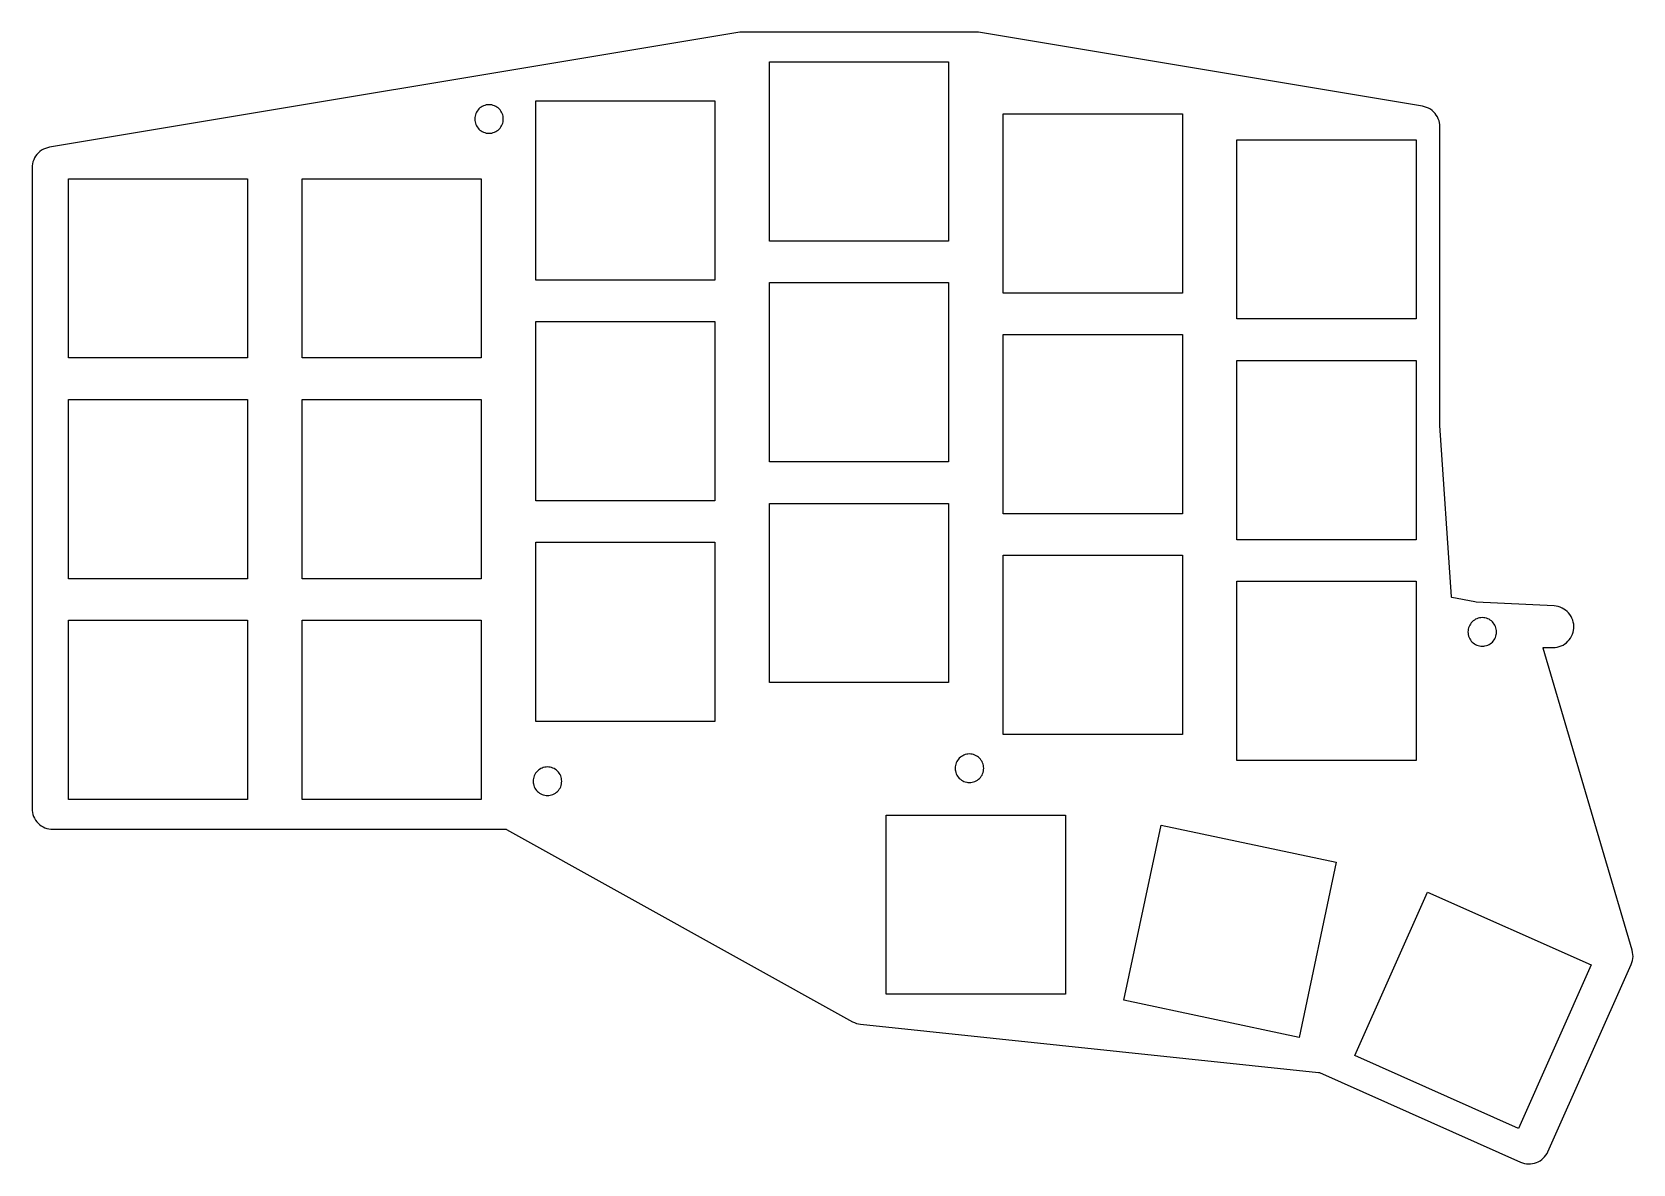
# Model space of a CAD drawing. Header units: millimetres. Extents: x -10 to 114, y -35 to 52.
import ezdxf

# ---------------------------------------------------------------- set-up
doc = ezdxf.new("R2010")
doc.units = ezdxf.units.MM

msp = doc.modelspace()

# ---------------------------------------------------------------- linework, layer by layer
for points in [[(-9.7, -7.6), (-9.69, -7.76), (-9.67, -7.91), (-9.63, -8.06), (-9.58, -8.21), (-9.51, -8.35), (-9.43, -8.49), (-9.34, -8.62), (-9.23, -8.73), (-9.12, -8.84), (-8.99, -8.93), (-8.85, -9.01), (-8.71, -9.08), (-8.56, -9.13), (-8.41, -9.17), (-8.26, -9.19), (-8.1, -9.2), (26.78, -9.2), (26.82, -9.2), (26.85, -9.22), (53.5, -24.02), (53.64, -24.09), (53.79, -24.15), (53.95, -24.19), (54.11, -24.22), (89.38, -27.92), (89.42, -27.93), (89.46, -27.94), (104.94, -34.84), (105.09, -34.89), (105.24, -34.94), (105.4, -34.96), (105.55, -34.97), (105.71, -34.97), (105.87, -34.95), (106.02, -34.92), (106.17, -34.87), (106.31, -34.81), (106.45, -34.73), (106.58, -34.64), (106.7, -34.54), (106.8, -34.42), (106.9, -34.3), (106.99, -34.17), (107.06, -34.03), (113.47, -19.62), (113.53, -19.47), (113.57, -19.31), (113.6, -19.16), (113.61, -19), (113.6, -18.83), (113.58, -18.68), (113.54, -18.52), (106.7, 4.76), (106.69, 4.8), (106.73, 4.8), (107.45, 4.8), (107.61, 4.81), (107.77, 4.83), (107.92, 4.87), (108.07, 4.93), (108.22, 4.99), (108.35, 5.08), (108.48, 5.17), (108.6, 5.28), (108.7, 5.4), (108.8, 5.53), (108.88, 5.67), (108.94, 5.82), (108.99, 5.97), (109.03, 6.12), (109.05, 6.28), (109.05, 6.44), (109.04, 6.6), (109.01, 6.76), (108.97, 6.91), (108.91, 7.06), (108.84, 7.2), (108.75, 7.33), (108.65, 7.46), (108.54, 7.57), (108.42, 7.67), (108.29, 7.76), (108.15, 7.84), (108, 7.9), (107.85, 7.95), (107.69, 7.98), (107.53, 8), (101.54, 8.3), (101.42, 8.32), (99.66, 8.66), (99.63, 8.67), (99.62, 8.71), (98.74, 21.89), (98.74, 21.94), (98.74, 44.9), (98.73, 45.06), (98.71, 45.22), (98.67, 45.37), (98.61, 45.52), (98.54, 45.67), (98.46, 45.8), (98.36, 45.93), (98.25, 46.05), (98.13, 46.15), (98, 46.25), (97.86, 46.33), (97.71, 46.39), (97.56, 46.44), (97.4, 46.48), (63.19, 52.18), (63.06, 52.19), (62.93, 52.2), (45.07, 52.2), (44.94, 52.19), (44.81, 52.18), (-8.36, 43.32), (-8.52, 43.28), (-8.67, 43.23), (-8.82, 43.17), (-8.96, 43.09), (-9.09, 42.99), (-9.21, 42.89), (-9.32, 42.77), (-9.42, 42.64), (-9.5, 42.51), (-9.57, 42.36), (-9.63, 42.21), (-9.67, 42.06), (-9.69, 41.9), (-9.7, 41.74), (-9.7, -7.6)], [(60.9, 49.9), (60.9, 36.1), (47.1, 36.1), (47.1, 49.9), (60.9, 49.9)], [(42.9, 46.9), (42.9, 33.1), (29.1, 33.1), (29.1, 46.9), (42.9, 46.9)], [(26.6, 45.5), (26.59, 45.61), (26.58, 45.71), (26.55, 45.82), (26.52, 45.92), (26.47, 46.02), (26.41, 46.11), (26.35, 46.2), (26.28, 46.28), (26.2, 46.35), (26.11, 46.41), (26.02, 46.47), (25.92, 46.52), (25.82, 46.55), (25.71, 46.58), (25.61, 46.59), (25.5, 46.6), (25.39, 46.59), (25.29, 46.58), (25.18, 46.55), (25.08, 46.52), (24.98, 46.47), (24.89, 46.41), (24.8, 46.35), (24.72, 46.28), (24.65, 46.2), (24.59, 46.11), (24.53, 46.02), (24.48, 45.92), (24.45, 45.82), (24.42, 45.71), (24.41, 45.61), (24.4, 45.5), (24.41, 45.39), (24.42, 45.29), (24.45, 45.18), (24.48, 45.08), (24.53, 44.98), (24.59, 44.89), (24.65, 44.8), (24.72, 44.72), (24.8, 44.65), (24.89, 44.59), (24.98, 44.53), (25.08, 44.48), (25.18, 44.45), (25.29, 44.42), (25.39, 44.41), (25.5, 44.4), (25.61, 44.41), (25.71, 44.42), (25.82, 44.45), (25.92, 44.48), (26.02, 44.53), (26.11, 44.59), (26.2, 44.65), (26.28, 44.72), (26.35, 44.8), (26.41, 44.89), (26.47, 44.98), (26.52, 45.08), (26.55, 45.18), (26.58, 45.29), (26.59, 45.39), (26.6, 45.5)], [(78.9, 45.9), (78.9, 32.1), (65.1, 32.1), (65.1, 45.9), (78.9, 45.9)], [(96.9, 43.9), (96.9, 30.1), (83.1, 30.1), (83.1, 43.9), (96.9, 43.9)], [(6.9, 40.9), (6.9, 27.1), (-6.9, 27.1), (-6.9, 40.9), (6.9, 40.9)], [(24.9, 40.9), (24.9, 27.1), (11.1, 27.1), (11.1, 40.9), (24.9, 40.9)], [(60.9, 32.9), (60.9, 19.1), (47.1, 19.1), (47.1, 32.9), (60.9, 32.9)], [(42.9, 29.9), (42.9, 16.1), (29.1, 16.1), (29.1, 29.9), (42.9, 29.9)], [(78.9, 28.9), (78.9, 15.1), (65.1, 15.1), (65.1, 28.9), (78.9, 28.9)], [(96.9, 26.9), (96.9, 13.1), (83.1, 13.1), (83.1, 26.9), (96.9, 26.9)], [(6.9, 23.9), (6.9, 10.1), (-6.9, 10.1), (-6.9, 23.9), (6.9, 23.9)], [(24.9, 23.9), (24.9, 10.1), (11.1, 10.1), (11.1, 23.9), (24.9, 23.9)], [(60.9, 15.9), (60.9, 2.1), (47.1, 2.1), (47.1, 15.9), (60.9, 15.9)], [(42.9, 12.9), (42.9, -0.9), (29.1, -0.9), (29.1, 12.9), (42.9, 12.9)], [(78.9, 11.9), (78.9, -1.9), (65.1, -1.9), (65.1, 11.9), (78.9, 11.9)], [(96.9, 9.9), (96.9, -3.9), (83.1, -3.9), (83.1, 9.9), (96.9, 9.9)], [(6.9, 6.9), (6.9, -6.9), (-6.9, -6.9), (-6.9, 6.9), (6.9, 6.9)], [(24.9, 6.9), (24.9, -6.9), (11.1, -6.9), (11.1, 6.9), (24.9, 6.9)], [(103.1, 6), (103.09, 6.11), (103.08, 6.21), (103.05, 6.32), (103.02, 6.42), (102.97, 6.52), (102.91, 6.61), (102.85, 6.7), (102.78, 6.78), (102.7, 6.85), (102.61, 6.91), (102.52, 6.97), (102.42, 7.02), (102.32, 7.05), (102.21, 7.08), (102.11, 7.09), (102, 7.1), (101.89, 7.09), (101.79, 7.08), (101.68, 7.05), (101.58, 7.02), (101.48, 6.97), (101.39, 6.91), (101.3, 6.85), (101.22, 6.78), (101.15, 6.7), (101.09, 6.61), (101.03, 6.52), (100.98, 6.42), (100.95, 6.32), (100.92, 6.21), (100.91, 6.11), (100.9, 6), (100.91, 5.89), (100.92, 5.79), (100.95, 5.68), (100.98, 5.58), (101.03, 5.48), (101.09, 5.39), (101.15, 5.3), (101.22, 5.22), (101.3, 5.15), (101.39, 5.09), (101.48, 5.03), (101.58, 4.98), (101.68, 4.95), (101.79, 4.92), (101.89, 4.91), (102, 4.9), (102.11, 4.91), (102.21, 4.92), (102.32, 4.95), (102.42, 4.98), (102.52, 5.03), (102.61, 5.09), (102.7, 5.15), (102.78, 5.22), (102.85, 5.3), (102.91, 5.39), (102.97, 5.48), (103.02, 5.58), (103.05, 5.68), (103.08, 5.79), (103.09, 5.89), (103.1, 6)], [(63.6, -4.5), (63.59, -4.39), (63.58, -4.29), (63.55, -4.18), (63.52, -4.08), (63.47, -3.98), (63.41, -3.89), (63.35, -3.8), (63.28, -3.72), (63.2, -3.65), (63.11, -3.59), (63.02, -3.53), (62.92, -3.48), (62.82, -3.45), (62.71, -3.42), (62.61, -3.41), (62.5, -3.4), (62.39, -3.41), (62.29, -3.42), (62.18, -3.45), (62.08, -3.48), (61.98, -3.53), (61.89, -3.59), (61.8, -3.65), (61.72, -3.72), (61.65, -3.8), (61.59, -3.89), (61.53, -3.98), (61.48, -4.08), (61.45, -4.18), (61.42, -4.29), (61.41, -4.39), (61.4, -4.5), (61.41, -4.61), (61.42, -4.71), (61.45, -4.82), (61.48, -4.92), (61.53, -5.02), (61.59, -5.11), (61.65, -5.2), (61.72, -5.28), (61.8, -5.35), (61.89, -5.41), (61.98, -5.47), (62.08, -5.52), (62.18, -5.55), (62.29, -5.58), (62.39, -5.59), (62.5, -5.6), (62.61, -5.59), (62.71, -5.58), (62.82, -5.55), (62.92, -5.52), (63.02, -5.47), (63.11, -5.41), (63.2, -5.35), (63.28, -5.28), (63.35, -5.2), (63.41, -5.11), (63.47, -5.02), (63.52, -4.92), (63.55, -4.82), (63.58, -4.71), (63.59, -4.61), (63.6, -4.5)], [(31.1, -5.5), (31.09, -5.39), (31.08, -5.29), (31.05, -5.18), (31.02, -5.08), (30.97, -4.98), (30.91, -4.89), (30.85, -4.8), (30.78, -4.72), (30.7, -4.65), (30.61, -4.59), (30.52, -4.53), (30.42, -4.48), (30.32, -4.45), (30.21, -4.42), (30.11, -4.41), (30, -4.4), (29.89, -4.41), (29.79, -4.42), (29.68, -4.45), (29.58, -4.48), (29.48, -4.53), (29.39, -4.59), (29.3, -4.65), (29.22, -4.72), (29.15, -4.8), (29.09, -4.89), (29.03, -4.98), (28.98, -5.08), (28.95, -5.18), (28.92, -5.29), (28.91, -5.39), (28.9, -5.5), (28.91, -5.61), (28.92, -5.71), (28.95, -5.82), (28.98, -5.92), (29.03, -6.02), (29.09, -6.11), (29.15, -6.2), (29.22, -6.28), (29.3, -6.35), (29.39, -6.41), (29.48, -6.47), (29.58, -6.52), (29.68, -6.55), (29.79, -6.58), (29.89, -6.59), (30, -6.6), (30.11, -6.59), (30.21, -6.58), (30.32, -6.55), (30.42, -6.52), (30.52, -6.47), (30.61, -6.41), (30.7, -6.35), (30.78, -6.28), (30.85, -6.2), (30.91, -6.11), (30.97, -6.02), (31.02, -5.92), (31.05, -5.82), (31.08, -5.71), (31.09, -5.61), (31.1, -5.5)], [(69.9, -8.1), (69.9, -21.9), (56.1, -21.9), (56.1, -8.1), (69.9, -8.1)], [(90.75, -11.74), (87.89, -25.24), (74.39, -22.37), (77.26, -8.87), (90.75, -11.74)], [(110.4, -19.64), (104.78, -32.25), (92.18, -26.63), (97.79, -14.03), (110.4, -19.64)]]:
    msp.add_lwpolyline(points, close=True)

doc.saveas('drawing.dxf')
